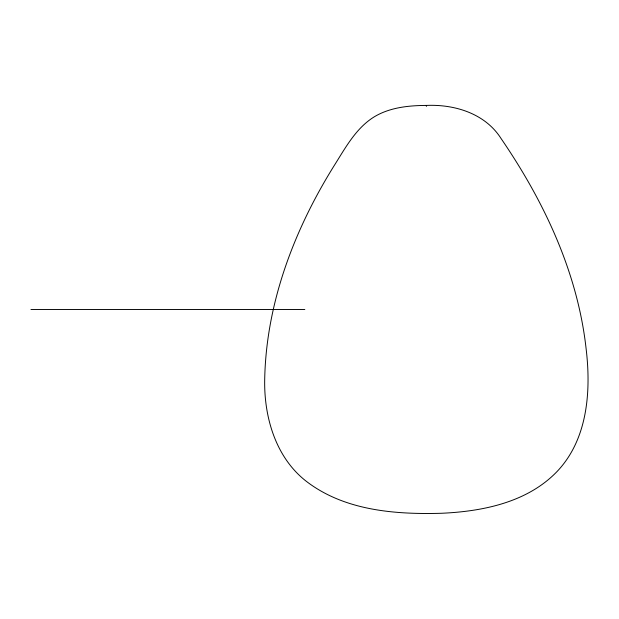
<?xml version="1.0" encoding="UTF-8"?>
<svg xmlns="http://www.w3.org/2000/svg" width="619" height="619" viewBox="0 0 619 619"><rect width="100%" height="100%" fill="white"/><g stroke="black" fill="none" stroke-linecap="round" stroke-linejoin="round"><path stroke-width="0.93" d="M426.375 105.423C408.517 105.516 389.815 107.443 374.209 116.852C356.683 127.653 346.284 146.262 335.676 163.246C294.969 227.823 266.271 301.979 264.708 378.998C263.826 417.283 275.935 458.834 307.906 482.518C345.82 510.714 395.502 514.536 441.169 513.283L441.231 513.283C482.503 511.487 527.357 502.489 557.085 471.492C587.98 439.018 591.184 390.535 586.054 348.226C577.496 272.081 543.9 201.074 500.995 138.424C485.103 113.455 454.601 104.193 426.375 105.423L426.375 106.367M30.95 309.5L304.827 309.5"/></g></svg>
